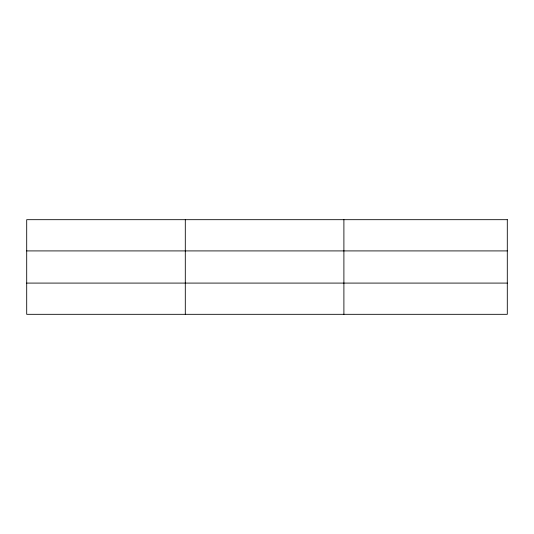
<?xml version="1.0" encoding="UTF-8"?>
<svg xmlns="http://www.w3.org/2000/svg" width="534" height="534" viewBox="0 0 534 534"><rect width="100%" height="100%" fill="white"/><g stroke="black" fill="none" stroke-linecap="round" stroke-linejoin="round"><path stroke-width="0.8" d="M185.298 219.681L185.298 314.319M343.896 219.681L343.896 314.319M26.7 250.913L507.3 250.913M26.7 283.087L507.3 283.087M507.3 219.681L507.3 314.319L26.7 314.319L26.7 219.681L507.3 219.681"/></g></svg>
